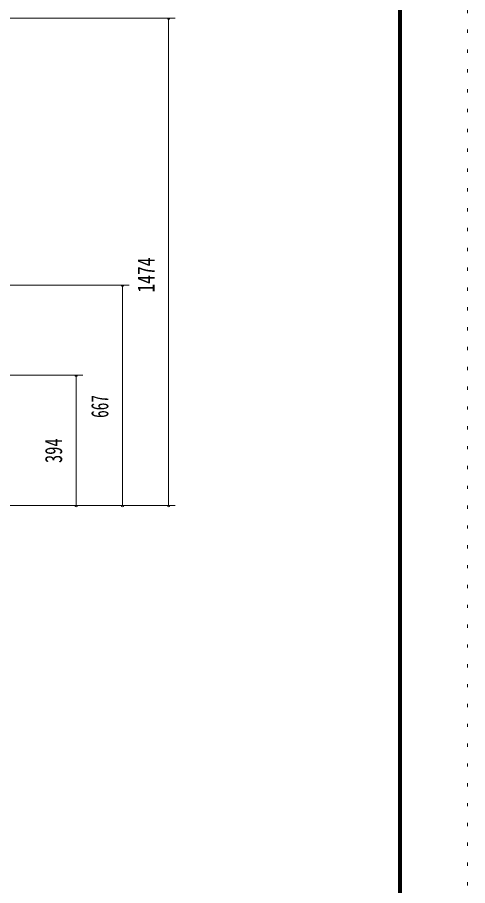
# Model space of a CAD drawing. Units: millimetres, scale not verified. Extents: x -5940 to 5940, y -4200 to 4200.
# Drawn here: x 4576 to 5940, y 0 to 2627 of the extents above; entities that cross this region are included whole.
import ezdxf
from ezdxf.enums import TextEntityAlignment as Align

# ---------------------------------------------------------------- set-up
doc = ezdxf.new("R2010")
doc.units = ezdxf.units.MM
doc.header["$LTSCALE"] = 20
doc.linetypes.add('USER6', pattern=[3, 0.5, -2.5])
for name, color, linetype, lineweight in [('0-5_2-53DIM', 3, 'Continuous', 18), ('0-A_F-F4PAPAER', 5, 'Continuous', 18), ('0-B_F-E_J_ADD', 5, 'USER6', 18)]:
    doc.layers.add(name, color=color, linetype=linetype, lineweight=lineweight)
doc.styles.add('ＭＳ ゴシック', font='')
doc.styles.get('ＭＳ ゴシック').set_extended_font_data('MS Gothic')

msp = doc.modelspace()

# ---------------------------------------------------------------- linework, layer by layer
at = {"layer": '0-5_2-53DIM'}
for p, q in [((5054.12, 2624.13), (3520.8, 2624.13)), ((5038.12, 2624.13), (5030.12, 2624.13)), ((5034.12, 2624.13), (5034.12, 1150.13)), ((4914.12, 1817.13), (4351.79, 1817.13)), ((4898.12, 1817.13), (4890.12, 1817.13)), ((4894.12, 1817.13), (4894.12, 1150.13)), ((4774.12, 1544.13), (4152.12, 1544.13)), ((4758.12, 1544.13), (4750.12, 1544.13)), ((4754.12, 1150.13), (4754.12, 1544.13)), ((5054.12, 1150.13), (4410.12, 1150.13)), ((4758.12, 1150.13), (4750.12, 1150.13)), ((4898.12, 1150.13), (4890.12, 1150.13)), ((5038.12, 1150.13), (5030.12, 1150.13))]:
    msp.add_line(p, q, dxfattribs=at)
for centre in [(5034.12, 2624.13), (4894.12, 1817.13), (4754.12, 1544.13), (4754.12, 1150.13), (4894.12, 1150.13), (5034.12, 1150.13)]:
    msp.add_arc(centre, 4, 180, 0, dxfattribs=at)
at = {"layer": '0-A_F-F4PAPAER'}
for points in [[(-5740, -4000), (5740, -4000), (5740, 4040), (-5740, 4040)], [(-5739, -3999), (5739, -3999), (5739, 4039), (-5739, 4039)], [(-5738, -3998), (-5738, 4038), (5738, 4038), (5738, -3998)], [(-5737, -3997), (5737, -3997), (5737, 4037), (-5737, 4037)], [(-5736, -3996), (-5736, 4036), (5736, 4036), (5736, -3996)], [(-5735, -3995), (5735, -3995), (5735, 4035), (-5735, 4035)], [(-5734, -3994), (-5734, 4034), (5734, 4034), (5734, -3994)], [(-5733, -3993), (5733, -3993), (5733, 4033), (-5733, 4033)], [(-5732, -3992), (5732, -3992), (5732, 4032), (-5732, 4032)], [(-5731, -3991), (5731, -3991), (5731, 4031), (-5731, 4031)], [(-5730, -3990), (-5730, 4030), (5730, 4030), (5730, -3990)]]:
    msp.add_lwpolyline(points, close=True, dxfattribs=at)
at = {"layer": '0-B_F-E_J_ADD'}
msp.add_lwpolyline([(-5940, -4200), (5940, -4200), (5940, 4200), (-5940, 4200)], close=True, dxfattribs=at)

# ---------------------------------------------------------------- texts
at = {"layer": '0-5_2-53DIM', "color": 7, "style": 'ＭＳ ゴシック'}
for s, width, p in [('1474', 0.75, (5007.01, 1794.13)), ('667', 0.65, (4867.01, 1415.13)), ('394', 0.7, (4727.01, 1278.63))]:
    msp.add_text(s, height=52.1, rotation=90, dxfattribs=dict(at, width=width)).set_placement(p, align=Align.BOTTOM_LEFT)

doc.saveas('drawing.dxf')
